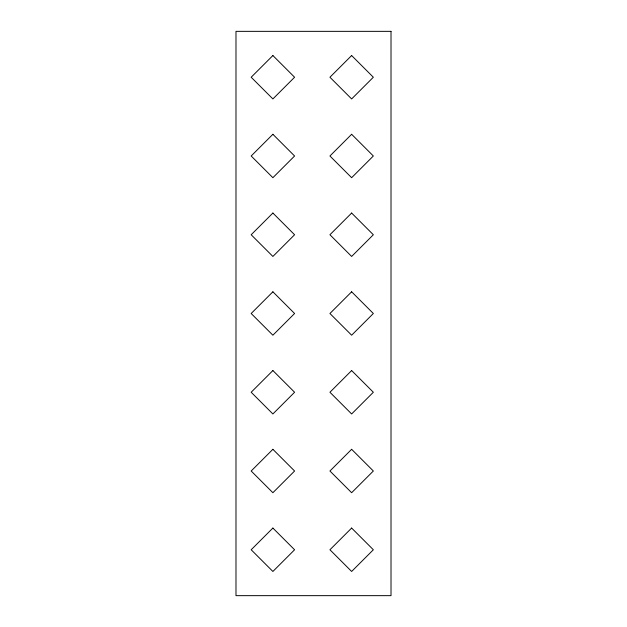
<?xml version="1.0" encoding="UTF-8"?>
<svg xmlns="http://www.w3.org/2000/svg" width="627" height="627" viewBox="0 0 627 627"><rect width="100%" height="100%" fill="white"/><g stroke="black" fill="none" stroke-linecap="round" stroke-linejoin="round"><path stroke-width="0.94" d="M272.886 55.537L251.176 77.239L272.886 98.941L294.588 77.239L272.886 55.537M272.886 134.288L251.176 155.99L272.886 177.7L294.588 155.99L272.886 134.288M351.637 55.537L329.935 77.239L351.637 98.941L373.339 77.239L351.637 55.537M272.886 213.039L251.176 234.749L272.886 256.451L294.588 234.749L272.886 213.039M351.637 134.288L329.935 155.99L351.637 177.7L373.339 155.99L351.637 134.288M272.886 291.798L251.176 313.5L272.886 335.202L294.588 313.5L272.886 291.798M351.637 213.039L329.935 234.749L351.637 256.451L373.339 234.749L351.637 213.039M272.886 370.549L251.176 392.251L272.886 413.961L294.588 392.251L272.886 370.549M351.637 291.798L329.935 313.5L351.637 335.202L373.339 313.5L351.637 291.798M272.886 449.3L251.176 471.01L272.886 492.712L294.588 471.01L272.886 449.3M351.637 370.549L329.935 392.251L351.637 413.961L373.339 392.251L351.637 370.549M272.886 528.059L251.176 549.761L272.886 571.463L294.588 549.761L272.886 528.059M351.637 449.3L329.935 471.01L351.637 492.712L373.339 471.01L351.637 449.3M351.637 528.059L329.935 549.761L351.637 571.463L373.339 549.761L351.637 528.059M391.013 31.35L235.987 31.35L235.987 595.65L391.013 595.65L391.013 31.35"/></g></svg>
